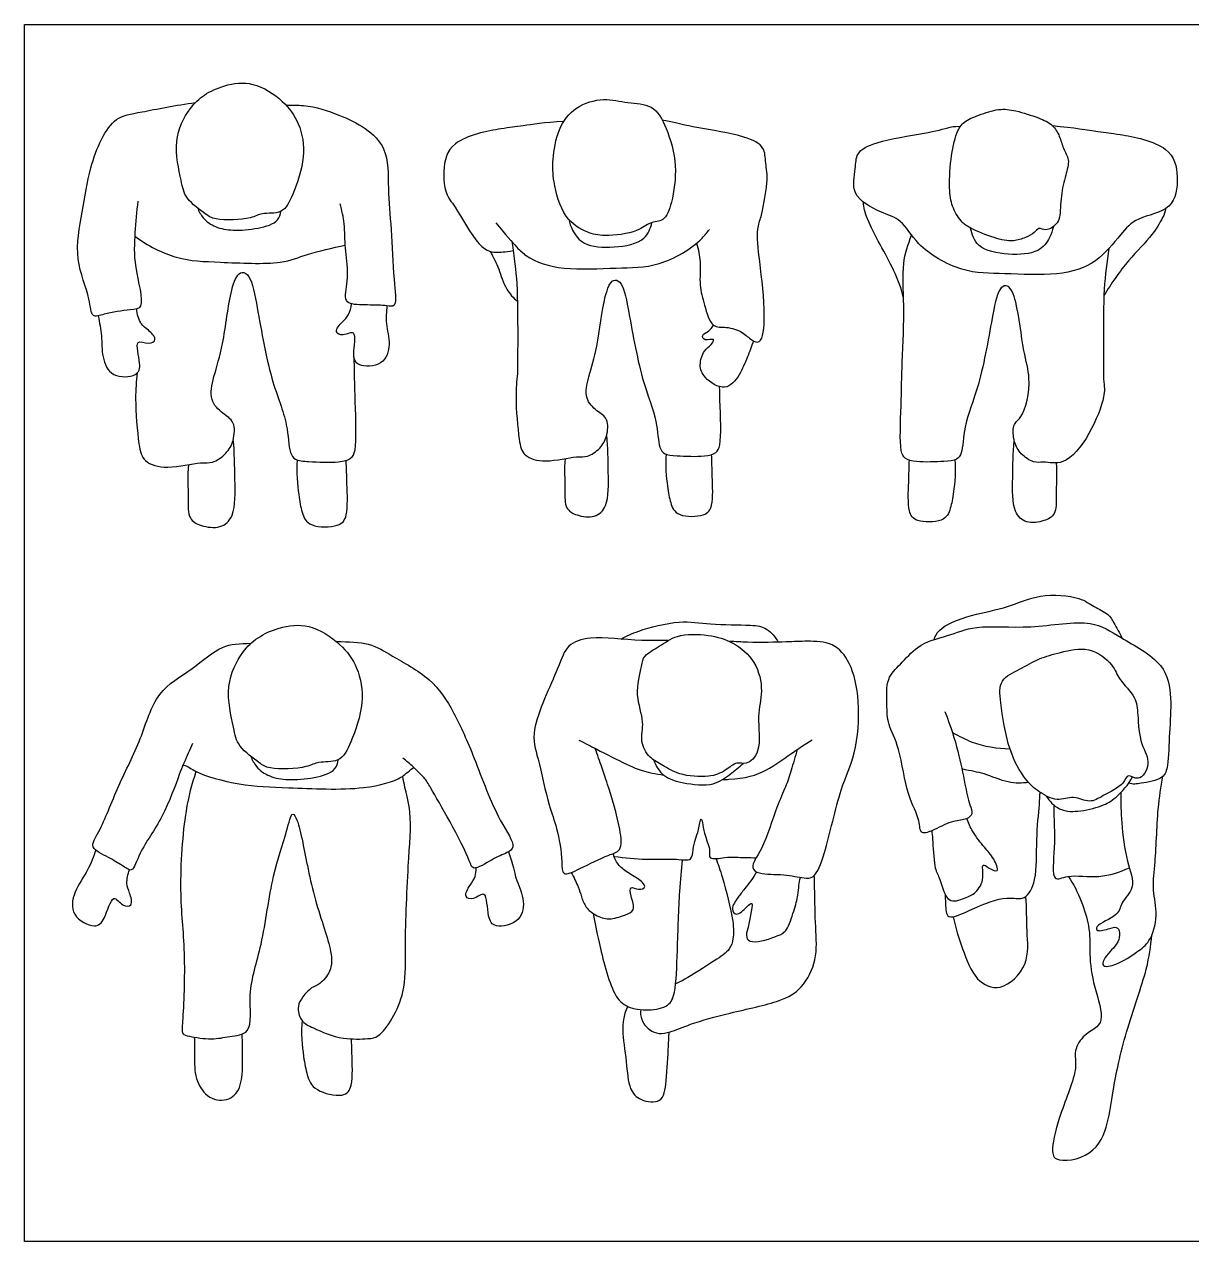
# Model space of a CAD drawing. Header units: millimetres. Extents: x 11.2 to 50.9, y -0.3 to 14.1.
# Drawn here: x 11.175 to 13.296, y 7.676 to 9.889 of the extents above; entities that cross this region are included whole.
import ezdxf

# ---------------------------------------------------------------- set-up
doc = ezdxf.new("R2010")
doc.units = ezdxf.units.MM
doc.layers.add('AG-PEOPLE', color=7, linetype='Continuous', true_color=0x66ccff)
doc.layers.add('X-VPRT', color=6, linetype='Continuous', true_color=0xff00ff)

msp = doc.modelspace()

# ---------------------------------------------------------------- linework, layer by layer
at = {"layer": 'AG-PEOPLE'}
for points, knots in [([(11.5026, 9.76), (11.4928, 9.7535), (11.4737, 9.736), (11.4434, 9.6765), (11.4607, 9.6056), (11.4663, 9.5715), (11.5055, 9.5435), (11.5216, 9.5316), (11.5881, 9.5336), (11.6058, 9.5473), (11.6458, 9.5422), (11.6651, 9.5815), (11.688, 9.647), (11.6771, 9.7092), (11.6465, 9.7505), (11.5927, 9.7863), (11.5393, 9.7793), (11.5131, 9.7669), (11.5026, 9.76)], [0, 0, 0, 0, 0.328339, 0.763961, 1.22192, 1.541806, 1.899415, 2.155152, 2.581871, 2.847085, 3.15891, 3.497755, 3.95417, 4.377581, 4.764042, 5.190582, 5.581259, 5.927259, 5.927259, 5.927259, 5.927259]), ([(11.3818, 9.5673), (11.379, 9.5483), (11.3763, 9.5083), (11.3726, 9.4512), (11.3968, 9.3714), (11.3661, 9.3702), (11.3221, 9.3633), (11.2963, 9.3534), (11.2954, 9.3947), (11.2642, 9.463), (11.2815, 9.5502), (11.2945, 9.6375), (11.3317, 9.7211), (11.3823, 9.7272), (11.4514, 9.7421), (11.4859, 9.7462)], [0, 0, 0, 0, 0.404899, 0.829805, 1.276298, 1.516647, 1.885942, 2.122553, 2.418487, 2.881882, 3.382407, 3.897515, 4.613825, 5.020942, 5.486775, 5.486775, 5.486775, 5.486775]), ([(11.6505, 9.7419), (11.6614, 9.742), (11.6979, 9.7414), (11.7568, 9.7221), (11.8389, 9.6795), (11.835, 9.5911), (11.8427, 9.5164), (11.845, 9.4316), (11.8537, 9.3728), (11.832, 9.3784), (11.8002, 9.3784), (11.7632, 9.3789), (11.7568, 9.3945), (11.7661, 9.4353), (11.757, 9.4814), (11.7583, 9.5257), (11.7523, 9.5505), (11.749, 9.5625)], [6.405822, 6.405822, 6.405822, 6.405822, 6.606092, 7.076266, 7.806153, 8.304227, 8.77662, 9.284333, 9.649979, 9.844608, 10.160206, 10.472731, 10.661147, 10.998544, 11.371438, 11.724832, 12.051545, 12.051545, 12.051545, 12.051545]), ([(12.1789, 9.7362), (12.1647, 9.7267), (12.1435, 9.699), (12.1349, 9.6424), (12.1358, 9.6031), (12.1532, 9.5355), (12.1976, 9.5092), (12.2295, 9.5024), (12.2896, 9.5096), (12.3109, 9.5302), (12.3396, 9.5294), (12.3534, 9.5676), (12.3631, 9.6323), (12.3441, 9.6985), (12.319, 9.7446), (12.2709, 9.7445), (12.2284, 9.7565), (12.1933, 9.7458), (12.1789, 9.7362)], [0, 0, 0, 0, 0.380816, 0.777567, 1.121519, 1.558973, 1.928522, 2.239486, 2.648118, 2.935873, 3.193646, 3.511234, 3.949847, 4.399097, 4.766616, 5.118537, 5.476989, 5.862419, 5.862419, 5.862419, 5.862419]), ([(12.8959, 9.5178), (12.9065, 9.5125), (12.937, 9.4992), (12.9718, 9.4928), (12.9938, 9.5006), (13.0109, 9.5085), (13.0182, 9.5208), (13.0322, 9.5114), (13.051, 9.5243), (13.0578, 9.5382), (13.0583, 9.5777), (13.0668, 9.6134), (13.0759, 9.6423), (13.0622, 9.6629), (13.0572, 9.6856), (13.0441, 9.7073), (13.0178, 9.7191), (12.9771, 9.7325), (12.9459, 9.7361), (12.9099, 9.7238), (12.8819, 9.713), (12.8675, 9.6904), (12.8576, 9.643), (12.8553, 9.5864), (12.861, 9.5549), (12.8787, 9.5274), (12.8889, 9.5213), (12.8959, 9.5178)], [0, 0, 0, 0, 1.028406, 1.946323, 2.677527, 3.342089, 3.854418, 4.407017, 5.094314, 5.695885, 6.647548, 7.606954, 8.421752, 9.156276, 9.898215, 10.64531, 11.46501, 12.471141, 13.334486, 14.27627, 15.104055, 15.862346, 16.937319, 18.1019, 18.976305, 19.81712, 20.50441, 20.50441, 20.50441, 20.50441]), ([(12.1556, 9.7122), (12.1196, 9.7102), (12.0769, 9.703), (12.0441, 9.6999), (11.9483, 9.6814), (11.9338, 9.6228), (11.9403, 9.578), (11.9599, 9.556), (12.001, 9.4785), (12.0328, 9.4729), (12.0484, 9.475), (12.0636, 9.4774)], [0.122159, 0.122159, 0.122159, 0.122159, 0.492275, 0.8445, 1.35796, 1.76268, 2.171171, 2.225233, 2.49648, 2.7933, 3.062351, 3.062351, 3.062351, 3.062351]), ([(12.3969, 9.4909), (12.4, 9.48), (12.4055, 9.4555), (12.4008, 9.4131), (12.4111, 9.3801), (12.423, 9.3355), (12.4512, 9.34), (12.4809, 9.3304), (12.4954, 9.3146), (12.5167, 9.3058), (12.523, 9.3659), (12.5116, 9.4539), (12.5052, 9.5162), (12.5153, 9.5395), (12.5217, 9.5761), (12.5247, 9.6002), (12.5251, 9.6042), (12.5262, 9.615), (12.5209, 9.6389), (12.5223, 9.6665), (12.4814, 9.6881), (12.3988, 9.6996), (12.3615, 9.7086), (12.3343, 9.7146)], [-13.804352, -13.804352, -13.804352, -13.804352, -13.517043, -13.184156, -12.845852, -12.494213, -12.223731, -11.915775, -11.653081, -11.446219, -11.061808, -10.507357, -10.078273, -9.805699, -9.398113, -9.316463, -9.316463, -9.316463, -9.051387, -8.764397, -8.416012, -7.901151, -7.522117, -7.522117, -7.522117, -7.522117]), ([(13.0434, 9.7045), (13.083, 9.7008), (13.1297, 9.6928), (13.1636, 9.6896), (13.2594, 9.6711), (13.2739, 9.6125), (13.2646, 9.5486), (13.196, 9.5394), (13.1664, 9.5062), (13.1244, 9.4519), (13.0515, 9.4301), (12.9562, 9.4366), (12.8791, 9.4352), (12.7967, 9.4838), (12.7709, 9.535), (12.7311, 9.5455), (12.6745, 9.577), (12.6869, 9.6256), (12.6854, 9.6562), (12.7263, 9.6778), (12.8091, 9.6894), (12.8498, 9.6992), (12.8624, 9.7029), (12.8767, 9.7037)], [0.080019, 0.080019, 0.080019, 0.080019, 0.492275, 0.8445, 1.35796, 1.76268, 2.17117, 2.595115, 2.960421, 3.404154, 3.876709, 4.411681, 4.899255, 5.423429, 5.823574, 6.171486, 6.586254, 6.949873, 7.236863, 7.585248, 8.100109, 8.483226, 8.562533, 8.562533, 8.562533, 8.562533]), ([(12.773, 9.3911), (12.7679, 9.4112), (12.7533, 9.451), (12.7104, 9.5207), (12.7001, 9.5561), (12.7003, 9.5652)], [-1.148424, -1.148424, -1.148424, -1.148424, -0.737861, 0, 0.287478, 0.287478, 0.287478, 0.287478]), ([(11.4901, 9.5548), (11.4925, 9.5484), (11.5009, 9.5336), (11.5224, 9.5187), (11.5556, 9.5129), (11.5988, 9.5165), (11.6363, 9.5274), (11.6408, 9.5433), (11.6414, 9.5488)], [0.09511, 0.09511, 0.09511, 0.09511, 0.297289, 0.584433, 0.895396, 1.26174, 1.600834, 1.777869, 1.777869, 1.777869, 1.777869]), ([(13.2436, 9.5374), (13.2378, 9.5267), (13.2258, 9.5043), (13.1786, 9.4592), (13.1507, 9.4179), (13.137, 9.396)], [0.189138, 0.189138, 0.189138, 0.189138, 0.50388, 0.919459, 1.377186, 1.377186, 1.377186, 1.377186]), ([(12.0319, 9.528), (12.069, 9.4835), (12.0946, 9.4588), (12.1562, 9.4404), (12.2515, 9.4469), (12.3286, 9.4455), (12.3956, 9.4851), (12.4162, 9.5106), (12.4201, 9.5157)], [3.18512, 3.18512, 3.18512, 3.18512, 3.404154, 3.876709, 4.411681, 4.899255, 5.423429, 5.560243, 5.560243, 5.560243, 5.560243]), ([(12.1645, 9.5342), (12.166, 9.5275), (12.1722, 9.5108), (12.1912, 9.485), (12.2471, 9.4811), (12.3038, 9.4926), (12.3133, 9.5178), (12.3157, 9.5282)], [0.103525, 0.103525, 0.103525, 0.103525, 0.300979, 0.605103, 1.001146, 1.404121, 1.686112, 1.686112, 1.686112, 1.686112]), ([(13.0451, 9.5209), (13.0436, 9.5141), (13.0376, 9.4975), (13.0187, 9.4719), (12.9635, 9.4681), (12.9056, 9.4798), (12.8972, 9.5069), (12.8948, 9.5183)], [0.099563, 0.099563, 0.099563, 0.099563, 0.300979, 0.605103, 1.001146, 1.404121, 1.720747, 1.720747, 1.720747, 1.720747]), ([(11.376, 9.5036), (11.3988, 9.4866), (11.4526, 9.4587), (11.5293, 9.457), (11.6416, 9.4505), (11.688, 9.4721), (11.7355, 9.4822), (11.7584, 9.4873)], [0, 0, 0, 0, 0.49262, 0.970296, 1.525877, 1.91054, 2.357805, 2.357805, 2.357805, 2.357805]), ([(12.0611, 9.4936), (12.0659, 9.4635), (12.0719, 9.4161), (12.0717, 9.3233), (12.0718, 9.2774), (12.0715, 9.2542), (12.0698, 9.2396), (12.0671, 9.2118), (12.073, 9.1352), (12.0813, 9.1027), (12.1234, 9.0902), (12.1779, 9.1052), (12.1984, 9.1006), (12.2229, 9.118), (12.2348, 9.1389), (12.2377, 9.1727), (12.215, 9.1855), (12.192, 9.2085), (12.201, 9.2511), (12.218, 9.3028), (12.2269, 9.3904), (12.2425, 9.4269), (12.2627, 9.4207), (12.2743, 9.3666), (12.2943, 9.2437), (12.3264, 9.1725), (12.3269, 9.1208), (12.3381, 9.1065), (12.3621, 9.1043), (12.4103, 9.1022), (12.4328, 9.1088), (12.4427, 9.1256), (12.4398, 9.1861), (12.4389, 9.2221), (12.4387, 9.23)], [-1.353501, -1.353501, -1.353501, -1.353501, -0.938953, -0.434749, 0, 0, 0, 0.367422, 0.849592, 1.155125, 1.500942, 1.915175, 2.163871, 2.449819, 2.726819, 3.028002, 3.298323, 3.597866, 3.942622, 4.363249, 4.892434, 5.209125, 5.400667, 5.793861, 6.423411, 6.925264, 7.304696, 7.514686, 7.780072, 8.170521, 8.426973, 8.647129, 9.145326, 9.291596, 9.291596, 9.291596, 9.291596]), ([(12.7705, 9.2747), (12.772, 9.309), (12.7754, 9.3759), (12.7689, 9.453), (12.781, 9.4888), (12.7876, 9.5054)], [9.639883, 9.639883, 9.639883, 9.639883, 10.168454, 10.622601, 11.003758, 11.003758, 11.003758, 11.003758]), ([(12.022, 9.4759), (12.0275, 9.4653), (12.0388, 9.4436), (12.0471, 9.4113), (12.064, 9.3905), (12.0713, 9.3856)], [0.0118318, 0.0118318, 0.0118318, 0.0118318, 0.3243291, 0.6540383, 0.8809472, 0.8809472, 0.8809472, 0.8809472]), ([(13.1461, 9.4813), (13.1422, 9.4567), (13.1358, 9.4082), (13.136, 9.313), (13.1359, 9.2671), (13.1362, 9.2439)], [-1.388448, -1.388448, -1.388448, -1.388448, -0.938953, -0.434749, 0, 0, 0, 0]), ([(11.3804, 9.255), (11.3787, 9.2393), (11.3757, 9.2094), (11.382, 9.1269), (11.391, 9.0918), (11.4364, 9.0784), (11.4951, 9.0946), (11.5171, 9.0896), (11.5435, 9.1084), (11.5564, 9.1308), (11.5594, 9.1673), (11.535, 9.181), (11.5102, 9.2058), (11.5199, 9.2516), (11.5382, 9.3073), (11.5478, 9.4017), (11.5646, 9.4411), (11.5863, 9.4344), (11.5988, 9.3761), (11.6204, 9.2437), (11.655, 9.1671), (11.6555, 9.1113), (11.6675, 9.096), (11.6934, 9.0936), (11.7453, 9.0913), (11.7696, 9.0984), (11.7802, 9.1165), (11.7758, 9.2079), (11.7755, 9.2596), (11.7742, 9.2882)], [0, 0, 0, 0, 0.367422, 0.849592, 1.155125, 1.500942, 1.915175, 2.163871, 2.449819, 2.726819, 3.028002, 3.298323, 3.597866, 3.942622, 4.363249, 4.892434, 5.209125, 5.400667, 5.793861, 6.423411, 6.925264, 7.304696, 7.514686, 7.780072, 8.170521, 8.426973, 8.647129, 9.145326, 9.639883, 9.639883, 9.639883, 9.639883]), ([(13.1362, 9.2439), (13.1379, 9.2293), (13.1406, 9.2015), (13.0843, 9.0799), (13.0298, 9.0949), (13.0093, 9.0903), (12.9848, 9.1077), (12.9729, 9.1286), (12.97, 9.1624), (12.9927, 9.1752), (13.0067, 9.2408), (12.9897, 9.2925), (12.9808, 9.3801), (12.9652, 9.4167), (12.945, 9.4104), (12.9334, 9.3563), (12.9134, 9.2334), (12.8813, 9.1622), (12.8808, 9.1105), (12.8696, 9.0962), (12.8456, 9.094), (12.7974, 9.0919), (12.7749, 9.0985), (12.765, 9.1153), (12.7691, 9.2001), (12.7694, 9.2482), (12.7705, 9.2747)], [0, 0, 0, 0, 0.367422, 1.500942, 1.915175, 2.163871, 2.449819, 2.726819, 3.028002, 3.298323, 3.942622, 4.363249, 4.892434, 5.209125, 5.400667, 5.793861, 6.423411, 6.925264, 7.304696, 7.514686, 7.780072, 8.170521, 8.426973, 8.647129, 9.145326, 9.639883, 9.639883, 9.639883, 9.639883]), ([(11.8343, 9.3771), (11.8332, 9.3663), (11.8313, 9.343), (11.8422, 9.3077), (11.8293, 9.267), (11.7801, 9.2652), (11.7709, 9.2875), (11.7814, 9.3376), (11.7549, 9.3206), (11.7366, 9.3293), (11.7536, 9.3492), (11.765, 9.3583), (11.7694, 9.3734), (11.7701, 9.3805)], [0.038839, 0.038839, 0.038839, 0.038839, 0.324329, 0.654038, 0.980089, 1.31306, 1.562526, 1.890179, 2.123217, 2.319335, 2.559559, 2.78492, 2.989829, 2.989829, 2.989829, 2.989829]), ([(11.3096, 9.3588), (11.312, 9.3467), (11.3168, 9.3222), (11.3155, 9.2846), (11.332, 9.2452), (11.3812, 9.2479), (11.3883, 9.2709), (11.3734, 9.3199), (11.4012, 9.3053), (11.4187, 9.3157), (11.3999, 9.334), (11.3863, 9.3429), (11.38, 9.3622), (11.3797, 9.3715)], [0, 0, 0, 0, 0.324329, 0.654038, 0.980089, 1.31306, 1.562526, 1.890179, 2.123217, 2.319335, 2.559559, 2.78492, 3.066636, 3.066636, 3.066636, 3.066636]), ([(12.5001, 9.3133), (12.4968, 9.3032), (12.4888, 9.2829), (12.4764, 9.2517), (12.4497, 9.219), (12.4095, 9.2451), (12.4007, 9.2688), (12.4091, 9.2962), (12.4229, 9.3046), (12.432, 9.3197), (12.411, 9.3115), (12.4049, 9.3252), (12.4201, 9.3297), (12.4249, 9.3379), (12.4274, 9.3421)], [0, 0, 0, 0, 0.315995, 0.645638, 0.973457, 1.322555, 1.599964, 1.883055, 2.117136, 2.289224, 2.504053, 2.671614, 2.871309, 3.083017, 3.083017, 3.083017, 3.083017]), ([(12.1578, 9.0995), (12.1563, 9.0807), (12.1583, 9.045), (12.1565, 9.0078), (12.1794, 8.9952), (12.2125, 8.9906), (12.238, 9.0134), (12.2361, 9.0772), (12.2359, 9.1194), (12.2335, 9.1416)], [0, 0, 0, 0, 0.416193, 0.736627, 0.999011, 1.308782, 1.602816, 2.033883, 2.487419, 2.487419, 2.487419, 2.487419]), ([(11.4734, 9.0884), (11.4718, 9.0682), (11.474, 9.0297), (11.4719, 8.9896), (11.4967, 8.9761), (11.5323, 8.9712), (11.5597, 8.9957), (11.5577, 9.0644), (11.5575, 9.1098), (11.5549, 9.1338)], [0, 0, 0, 0, 0.416193, 0.736627, 0.999011, 1.308782, 1.602816, 2.033883, 2.487419, 2.487419, 2.487419, 2.487419]), ([(13.0504, 9.0916), (13.0514, 9.0704), (13.0494, 9.0347), (13.0512, 8.9975), (13.0283, 8.9849), (12.9952, 8.9804), (12.9697, 9.0031), (12.9716, 9.0669), (12.9718, 9.1091), (12.9742, 9.1313)], [0, 0, 0, 0, 0.416193, 0.736627, 0.999011, 1.308782, 1.602816, 2.033883, 2.487419, 2.487419, 2.487419, 2.487419]), ([(11.6712, 9.0971), (11.6692, 9.0756), (11.6735, 9.0325), (11.679, 9.0035), (11.6898, 8.9738), (11.7492, 8.9746), (11.7643, 8.9965), (11.7611, 9.055), (11.761, 9.0819), (11.7601, 9.0962)], [0, 0, 0, 0, 0.429363, 0.765743, 1.076033, 1.38738, 1.649764, 2.049826, 2.399626, 2.399626, 2.399626, 2.399626]), ([(12.3415, 9.1075), (12.3396, 9.0876), (12.3436, 9.0476), (12.3487, 9.0206), (12.3587, 8.993), (12.4139, 8.9938), (12.428, 9.0141), (12.4249, 9.0685), (12.4248, 9.0934), (12.4241, 9.1067)], [0, 0, 0, 0, 0.429363, 0.765743, 1.076033, 1.38738, 1.649764, 2.049826, 2.399626, 2.399626, 2.399626, 2.399626]), ([(12.8662, 9.0972), (12.8681, 9.0773), (12.8641, 9.0373), (12.859, 9.0103), (12.849, 8.9828), (12.7938, 8.9835), (12.7797, 9.0038), (12.7827, 9.0582), (12.7829, 9.0831), (12.7836, 9.0964)], [0, 0, 0, 0, 0.429363, 0.765743, 1.076033, 1.38738, 1.649764, 2.049826, 2.399626, 2.399626, 2.399626, 2.399626]), ([(12.8285, 8.7703), (12.8303, 8.7763), (12.8384, 8.7946), (12.8987, 8.8172), (12.9628, 8.8276), (13.0186, 8.8549), (13.0928, 8.8497), (13.1174, 8.83), (13.146, 8.818), (13.1545, 8.8007), (13.1657, 8.7825), (13.1701, 8.7728)], [0.077385, 0.077385, 0.077385, 0.077385, 0.256977, 0.65111, 1.053973, 1.44262, 1.852218, 2.128607, 2.389302, 2.601988, 2.879575, 2.879575, 2.879575, 2.879575]), ([(11.6, 8.7737), (11.5896, 8.7669), (11.5696, 8.7485), (11.5378, 8.686), (11.556, 8.6116), (11.5618, 8.5758), (11.603, 8.5464), (11.6199, 8.5339), (11.6897, 8.536), (11.7083, 8.5504), (11.7503, 8.5451), (11.7706, 8.5863), (11.7946, 8.6551), (11.7832, 8.7204), (11.751, 8.7637), (11.6945, 8.8014), (11.6385, 8.794), (11.611, 8.781), (11.6, 8.7737)], [0, 0, 0, 0, 0.328339, 0.763961, 1.22192, 1.541806, 1.899415, 2.155152, 2.581871, 2.847085, 3.15891, 3.497755, 3.95417, 4.377581, 4.764042, 5.190582, 5.581259, 5.927259, 5.927259, 5.927259, 5.927259]), ([(12.2596, 8.7715), (12.2701, 8.777), (12.2909, 8.7874), (12.3676, 8.8074), (12.4195, 8.7966), (12.4938, 8.7981), (12.5248, 8.7929), (12.5403, 8.7751), (12.5451, 8.7658)], [0, 0, 0, 0, 0.31014, 0.760775, 1.155465, 1.597333, 1.885777, 2.17798, 2.17798, 2.17798, 2.17798]), ([(12.848, 8.6398), (12.8697, 8.5849), (12.8794, 8.5317), (12.8913, 8.4737), (12.9, 8.4541), (12.8871, 8.4422), (12.8619, 8.4422), (12.8315, 8.4259), (12.8019, 8.4134), (12.8031, 8.4458), (12.7772, 8.4881), (12.7679, 8.5727), (12.7423, 8.619), (12.7434, 8.6476), (12.7403, 8.7001), (12.7668, 8.7247), (12.804, 8.7663), (12.8484, 8.7742), (12.9059, 8.7988), (13.0035, 8.788), (13.1146, 8.8103), (13.1655, 8.7732), (13.2494, 8.7307), (13.2607, 8.6634), (13.2556, 8.6031), (13.2542, 8.5436), (13.2464, 8.5164), (13.2048, 8.5092), (13.1897, 8.5071), (13.1818, 8.5094)], [-13.010756, -13.010756, -13.010756, -13.010756, -11.950615, -11.572552, -11.361663, -11.182642, -10.939707, -10.638769, -10.401054, -10.170301, -9.817872, -9.366312, -9.00505, -8.633952, -8.293176, -8.006129, -7.701324, -7.23411, -6.853741, -6.365288, -5.852155, -5.466166, -5.004483, -4.616355, -4.225506, -3.847804, -3.604819, -3.297204, -3.076025, -3.076025, -3.076025, -3.076025]), ([(11.4568, 8.5253), (11.4501, 8.5063), (11.4264, 8.4415), (11.3858, 8.3899), (11.3728, 8.3472), (11.3613, 8.3549), (11.3513, 8.3605), (11.3297, 8.3752), (11.2908, 8.3916), (11.3154, 8.4249), (11.3456, 8.5072), (11.3887, 8.5872), (11.4123, 8.6772), (11.4806, 8.715), (11.5336, 8.7625), (11.5663, 8.7635), (11.5872, 8.7638)], [0, 0, 0, 0, 0.425599, 0.888261, 1.192705, 1.342171, 1.518304, 1.792314, 2.095159, 2.380372, 2.872043, 3.380911, 3.868347, 4.32072, 4.747347, 5.124413, 5.124413, 5.124413, 5.124413]), ([(11.7424, 8.7667), (11.7647, 8.7669), (11.8073, 8.7651), (11.8434, 8.7393), (11.9163, 8.702), (11.9578, 8.6371), (11.994, 8.5552), (12.0328, 8.4464), (12.0714, 8.3946), (12.0511, 8.3818), (12.0263, 8.3728), (11.9899, 8.3482), (11.9839, 8.3726), (11.9491, 8.4406), (11.9164, 8.4962), (11.9056, 8.515), (11.9018, 8.5191)], [6.263988, 6.263988, 6.263988, 6.263988, 6.590827, 6.957133, 7.418201, 7.8693, 8.366839, 8.941449, 9.321843, 9.526423, 9.811479, 10.124078, 10.330814, 10.793464, 11.233681, 11.44452, 11.44452, 11.44452, 11.44452]), ([(12.3455, 8.7688), (12.3295, 8.7685), (12.2802, 8.7681), (12.2072, 8.7785), (12.1596, 8.7617), (12.1459, 8.7169), (12.092, 8.6054), (12.1095, 8.5565), (12.1275, 8.4678), (12.1438, 8.4303), (12.1536, 8.3704), (12.1511, 8.3385), (12.1877, 8.3553), (12.2342, 8.3793), (12.2621, 8.3857), (12.259, 8.4289), (12.2356, 8.5075), (12.225, 8.5371), (12.2168, 8.5613), (12.2128, 8.5726)], [7.370009, 7.370009, 7.370009, 7.370009, 7.614741, 8.116527, 8.45394, 8.80525, 9.371679, 9.755504, 10.237399, 10.585984, 10.992408, 11.235123, 11.519814, 11.913298, 12.16242, 12.479653, 12.956575, 13.25684, 13.569113, 13.569113, 13.569113, 13.569113]), ([(12.2965, 8.7218), (12.2937, 8.7087), (12.2837, 8.6688), (12.3037, 8.6219), (12.2929, 8.5855), (12.3104, 8.5546), (12.3362, 8.5422), (12.3649, 8.5232), (12.419, 8.5192), (12.4485, 8.5305), (12.4692, 8.55), (12.4884, 8.5413), (12.5166, 8.5683), (12.5051, 8.6324), (12.5189, 8.6756), (12.5063, 8.732), (12.4639, 8.7673), (12.4193, 8.7801), (12.3606, 8.7815), (12.3312, 8.7583), (12.3001, 8.7423), (12.2982, 8.7299), (12.2965, 8.7218)], [0, 0, 0, 0, 0.376103, 0.745381, 1.05538, 1.348504, 1.622084, 1.927721, 2.304965, 2.600392, 2.860625, 3.074491, 3.362717, 3.774172, 4.128812, 4.509547, 4.885486, 5.242959, 5.631555, 5.951448, 6.243737, 6.475115, 6.475115, 6.475115, 6.475115]), ([(12.5796, 8.5707), (12.5762, 8.558), (12.5686, 8.533), (12.5589, 8.5019), (12.5408, 8.4656), (12.5199, 8.392), (12.492, 8.3566), (12.5124, 8.3427), (12.5553, 8.3452), (12.591, 8.3364), (12.6126, 8.3368), (12.6331, 8.387), (12.6563, 8.5002), (12.6878, 8.5609), (12.6948, 8.6577), (12.6792, 8.7268), (12.6469, 8.7665), (12.597, 8.7679), (12.559, 8.766), (12.5043, 8.7646), (12.4676, 8.7666), (12.4565, 8.7672)], [0, 0, 0, 0, 0.326374, 0.618501, 0.951233, 1.416669, 1.736562, 1.944739, 2.290097, 2.609116, 2.820933, 3.181829, 3.746442, 4.186711, 4.690559, 5.129501, 5.481772, 5.832962, 6.157374, 6.593933, 6.778054, 6.778054, 6.778054, 6.778054]), ([(12.9526, 8.6951), (12.9464, 8.6856), (12.9492, 8.6532), (12.9617, 8.5708), (12.9921, 8.5166), (13.0172, 8.4941), (13.0516, 8.4745), (13.0816, 8.4885), (13.1114, 8.4718), (13.1353, 8.4877), (13.1735, 8.5051), (13.1794, 8.5294), (13.2013, 8.5098), (13.225, 8.547), (13.2019, 8.5798), (13.1985, 8.6332), (13.1966, 8.6666), (13.1632, 8.6971), (13.1547, 8.7262), (13.11, 8.7602), (13.0583, 8.7473), (13.0192, 8.737), (12.985, 8.7166), (12.9586, 8.7045), (12.9526, 8.6951)], [0, 0, 0, 0, 0.308427, 0.76332, 1.146908, 1.430739, 1.724827, 1.994937, 2.260168, 2.516523, 2.834897, 3.036381, 3.244107, 3.517999, 3.822981, 4.178763, 4.460979, 4.776246, 5.047527, 5.394301, 5.745302, 6.057674, 6.36993, 6.671814, 6.671814, 6.671814, 6.671814]), ([(12.183, 8.588), (12.1938, 8.5824), (12.2149, 8.5714), (12.2723, 8.5423), (12.2988, 8.5308), (12.3297, 8.5253), (12.3376, 8.5241)], [0, 0, 0, 0, 0.315526, 0.72005, 1.086172, 1.197894, 1.197894, 1.197894, 1.197894]), ([(12.4442, 8.5163), (12.4481, 8.5163), (12.4831, 8.5175), (12.5228, 8.529), (12.5676, 8.5634), (12.5939, 8.58), (12.6068, 8.5886)], [1.648854, 1.648854, 1.648854, 1.648854, 1.702073, 2.138037, 2.517768, 2.873342, 2.873342, 2.873342, 2.873342]), ([(12.9665, 8.5712), (12.9433, 8.5722), (12.9065, 8.5774), (12.8743, 8.5945), (12.8626, 8.6011)], [0, 0, 0, 0, 0.4095639, 0.6394537, 0.6394537, 0.6394537, 0.6394537]), ([(11.4808, 8.5814), (11.4782, 8.5756), (11.473, 8.5641), (11.462, 8.5383), (11.4568, 8.5253)], [-0.5645862, -0.5645862, -0.5645862, -0.5645862, -0.3376638, 0, 0, 0, 0]), ([(11.4639, 8.5425), (11.4739, 8.5401), (11.4858, 8.5271), (11.5711, 8.504), (11.6544, 8.5016), (11.7891, 8.495), (11.861, 8.5167), (11.8703, 8.5291), (11.8828, 8.5383)], [0, 0, 0, 0, 0.26495, 0.736712, 1.232942, 1.839726, 2.285966, 2.54175, 2.54175, 2.54175, 2.54175]), ([(11.5869, 8.5583), (11.5894, 8.5516), (11.5981, 8.5361), (11.6208, 8.5204), (11.6556, 8.5143), (11.701, 8.5181), (11.7403, 8.5295), (11.7451, 8.5462), (11.7457, 8.552)], [0.09511, 0.09511, 0.09511, 0.09511, 0.297289, 0.584433, 0.895396, 1.26174, 1.600834, 1.777869, 1.777869, 1.777869, 1.777869]), ([(11.9018, 8.5191), (11.8957, 8.5259), (11.8827, 8.5389), (11.8696, 8.5499), (11.8629, 8.5552)], [11.4445196, 11.4445196, 11.4445196, 11.4445196, 11.717488, 11.9812078, 11.9812078, 11.9812078, 11.9812078]), ([(12.3189, 8.5516), (12.3227, 8.5412), (12.3357, 8.52), (12.3724, 8.509), (12.4282, 8.5027), (12.4576, 8.5262), (12.4742, 8.5385), (12.4815, 8.5455)], [0, 0, 0, 0, 0.300479, 0.620673, 1.003733, 1.31499, 1.602582, 1.602582, 1.602582, 1.602582]), ([(11.4872, 8.5308), (11.4792, 8.5061), (11.4658, 8.4597), (11.4549, 8.3105), (11.469, 8.2086), (11.4642, 8.082), (11.4602, 8.0531), (11.4766, 8.049), (11.517, 8.0424), (11.5468, 8.0499), (11.5928, 8.0528), (11.579, 8.1322), (11.6098, 8.2158), (11.6237, 8.3409), (11.6511, 8.4139), (11.6612, 8.4619), (11.6731, 8.439), (11.6824, 8.3987), (11.7008, 8.2969), (11.7351, 8.2073), (11.7341, 8.1684), (11.7134, 8.1439), (11.6968, 8.139), (11.6808, 8.1218), (11.6706, 8.1041), (11.6766, 8.0758), (11.7056, 8.0627), (11.7477, 8.0429), (11.8007, 8.0451), (11.8254, 8.0479), (11.8701, 8.1212), (11.8663, 8.2033), (11.8717, 8.3575), (11.8805, 8.4521), (11.8669, 8.501), (11.8644, 8.5138), (11.863, 8.5224)], [0.003945, 0.003945, 0.003945, 0.003945, 0.444623, 1.06818, 1.628072, 2.206183, 2.454132, 2.64143, 2.971702, 3.274055, 3.575471, 3.994726, 4.500927, 5.08468, 5.56516, 5.862614, 6.050495, 6.389012, 6.927889, 7.441621, 7.753297, 8.031022, 8.246095, 8.492224, 8.724853, 8.986099, 9.271391, 9.773417, 10.140706, 10.421349, 11.134355, 11.617422, 12.270159, 12.785855, 13.138744, 13.360536, 13.360536, 13.360536, 13.360536]), ([(13.0002, 8.5106), (12.9879, 8.5094), (12.963, 8.5084), (12.9189, 8.5284), (12.8964, 8.5314), (12.8789, 8.5355)], [0, 0, 0, 0, 0.3098048, 0.6571285, 0.9649128, 0.9649128, 0.9649128, 0.9649128]), ([(13.0323, 8.4861), (13.0379, 8.4767), (13.0548, 8.4591), (13.0896, 8.4567), (13.1334, 8.4671), (13.16, 8.4824), (13.1816, 8.507), (13.1889, 8.5209)], [0, 0, 0, 0, 0.281903, 0.566871, 0.891899, 1.165543, 1.503099, 1.503099, 1.503099, 1.503099]), ([(13.1679, 8.4926), (13.1673, 8.4742), (13.1683, 8.4377), (13.1769, 8.3691), (13.1967, 8.3199), (13.1666, 8.2931), (13.1653, 8.2676), (13.1212, 8.2529), (13.1246, 8.2382), (13.1475, 8.2462), (13.1637, 8.2497), (13.1665, 8.2322), (13.1615, 8.2155), (13.1357, 8.1921), (13.1328, 8.1739), (13.1625, 8.1796), (13.1975, 8.2029), (13.2219, 8.221), (13.2368, 8.2695), (13.2239, 8.3165), (13.2311, 8.3601), (13.2339, 8.4643), (13.2408, 8.5022), (13.2442, 8.5222)], [0, 0, 0, 0, 0.364653, 0.776468, 1.117335, 1.40091, 1.641469, 1.953718, 2.081727, 2.312309, 2.497768, 2.67556, 2.883958, 3.175025, 3.340061, 3.574902, 3.901, 4.169537, 4.506414, 4.841592, 5.171686, 5.666804, 6.049618, 6.049618, 6.049618, 6.049618]), ([(12.8483, 8.3076), (12.8486, 8.302), (12.8495, 8.2832), (12.8499, 8.2575), (12.9007, 8.2828), (12.9579, 8.3062), (12.995, 8.2943), (13.0167, 8.337), (13.0129, 8.4048), (13.0201, 8.4694), (13.0207, 8.4853), (13.0211, 8.4928)], [1.280349, 1.280349, 1.280349, 1.280349, 1.37588, 1.622985, 1.949671, 2.347876, 2.623228, 2.924326, 3.341652, 3.734102, 3.967374, 3.967374, 3.967374, 3.967374]), ([(13.0458, 8.47), (13.0458, 8.4439), (13.05, 8.3992), (13.0396, 8.3265), (13.0744, 8.3452), (13.1294, 8.3348), (13.1657, 8.3483), (13.1833, 8.356)], [0, 0, 0, 0, 0.43384, 0.79621, 1.032673, 1.400803, 1.773778, 1.773778, 1.773778, 1.773778]), ([(12.2469, 8.3765), (12.2663, 8.3739), (12.3043, 8.3694), (12.3575, 8.3734), (12.3892, 8.3668), (12.3898, 8.3895), (12.395, 8.4083), (12.4001, 8.4226), (12.405, 8.4517), (12.4086, 8.4313), (12.4118, 8.4133), (12.4229, 8.388), (12.4169, 8.3692), (12.45, 8.3754), (12.4677, 8.3748), (12.4929, 8.3745), (12.5051, 8.3737)], [0, 0, 0, 0, 0.398938, 0.786102, 1.047069, 1.262501, 1.493285, 1.71633, 1.946268, 2.115724, 2.356929, 2.630613, 2.815736, 3.079717, 3.317919, 3.633119, 3.633119, 3.633119, 3.633119]), ([(12.824, 8.423), (12.8246, 8.4185), (12.8262, 8.4054), (12.8281, 8.3537), (12.8364, 8.3428), (12.8427, 8.3216), (12.8537, 8.289), (12.8847, 8.3009), (12.9052, 8.3091), (12.9211, 8.3355), (12.9131, 8.3668), (12.9283, 8.3545), (12.9489, 8.3451), (12.9364, 8.375), (12.92, 8.3921), (12.8976, 8.421), (12.891, 8.437), (12.8881, 8.4452)], [0.040854, 0.040854, 0.040854, 0.040854, 0.209737, 0.557725, 0.845074, 0.989439, 1.221047, 1.485608, 1.719464, 1.988297, 2.219608, 2.393032, 2.583126, 2.809489, 3.067153, 3.358583, 3.609388, 3.609388, 3.609388, 3.609388]), ([(11.3053, 8.3879), (11.3011, 8.3761), (11.2923, 8.3519), (11.2641, 8.3124), (11.2579, 8.2679), (11.3037, 8.244), (11.3225, 8.261), (11.3353, 8.3131), (11.3526, 8.2851), (11.3739, 8.2851), (11.3668, 8.3116), (11.3598, 8.326), (11.3632, 8.3441), (11.3666, 8.352)], [0.011815, 0.011815, 0.011815, 0.011815, 0.324329, 0.654038, 0.980089, 1.31306, 1.562526, 1.890179, 2.123217, 2.319335, 2.559559, 2.78492, 3.021418, 3.021418, 3.021418, 3.021418]), ([(12.0551, 8.3847), (12.064, 8.3596), (12.0668, 8.3353), (12.0853, 8.3012), (12.0803, 8.2565), (12.0301, 8.2446), (12.0161, 8.2657), (12.0165, 8.3194), (11.9928, 8.2965), (11.9722, 8.3018), (11.9856, 8.3258), (11.9947, 8.3365), (11.9965, 8.3501), (11.9964, 8.3558)], [0.038839, 0.038839, 0.038839, 0.038839, 0.324329, 0.654038, 0.980089, 1.31306, 1.562526, 1.890179, 2.123217, 2.319335, 2.559559, 2.78492, 2.938957, 2.938957, 2.938957, 2.938957]), ([(12.169, 8.3472), (12.1737, 8.3388), (12.182, 8.3215), (12.1875, 8.3034), (12.195, 8.283), (12.2128, 8.2691), (12.238, 8.2596), (12.2646, 8.2696), (12.2872, 8.2773), (12.2773, 8.3029), (12.2746, 8.3245), (12.2912, 8.3139), (12.3087, 8.3213), (12.288, 8.3383), (12.2664, 8.3494), (12.2504, 8.3654), (12.2467, 8.3764), (12.2456, 8.3818)], [0, 0, 0, 0, 0.279404, 0.508174, 0.744406, 0.988559, 1.252287, 1.530811, 1.75676, 2.016403, 2.218277, 2.412653, 2.593217, 2.824154, 3.094913, 3.336808, 3.548673, 3.548673, 3.548673, 3.548673]), ([(12.2092, 8.2727), (12.212, 8.2551), (12.2185, 8.2229), (12.2425, 8.1249), (12.2701, 8.1011), (12.309, 8.0955), (12.3474, 8.1026), (12.3597, 8.1317), (12.3618, 8.2079), (12.3657, 8.3124), (12.3694, 8.3511), (12.3713, 8.3703)], [0, 0, 0, 0, 0.380962, 0.89444, 1.19725, 1.517453, 1.828491, 2.095443, 2.551513, 3.089323, 3.485564, 3.485564, 3.485564, 3.485564]), ([(12.4321, 8.3725), (12.4364, 8.361), (12.4442, 8.3393), (12.4649, 8.2596), (12.4641, 8.2283), (12.4578, 8.2056), (12.4291, 8.1865), (12.3758, 8.1524), (12.3644, 8.1475), (12.3587, 8.1448)], [0, 0, 0, 0, 0.315815, 0.78439, 1.078422, 1.310618, 1.61866, 2.031342, 2.25756, 2.25756, 2.25756, 2.25756]), ([(12.2956, 8.0982), (12.2948, 8.0921), (12.295, 8.0792), (12.3102, 8.0601), (12.3288, 8.0532), (12.3503, 8.057), (12.3883, 8.0735), (12.4575, 8.0928), (12.547, 8.1111), (12.5895, 8.1349), (12.6177, 8.1895), (12.6125, 8.2467), (12.6115, 8.3132), (12.611, 8.3327), (12.6108, 8.3423)], [0, 0, 0, 0, 0.222691, 0.472682, 0.697297, 0.931477, 1.259851, 1.710274, 2.208876, 2.565954, 2.954251, 3.356519, 3.776836, 4.055993, 4.055993, 4.055993, 4.055993]), ([(12.5056, 8.3484), (12.5003, 8.3376), (12.4832, 8.3168), (12.4732, 8.3033), (12.4578, 8.2819), (12.469, 8.266), (12.4874, 8.284), (12.5004, 8.2964), (12.494, 8.2672), (12.4903, 8.2468), (12.4853, 8.2292), (12.4983, 8.2162), (12.5459, 8.232), (12.5621, 8.2414), (12.5738, 8.2775), (12.5817, 8.3051), (12.5824, 8.3235), (12.5844, 8.3335), (12.5854, 8.3384)], [0.035849, 0.035849, 0.035849, 0.035849, 0.322996, 0.551926, 0.80613, 0.981838, 1.234921, 1.403534, 1.642578, 1.901126, 2.109703, 2.299618, 2.657672, 2.888143, 3.199597, 3.484408, 3.703945, 3.90481, 3.90481, 3.90481, 3.90481]), ([(13.0724, 8.34), (13.0905, 8.3134), (13.1135, 8.2515), (13.1099, 8.2052), (13.1152, 8.1485), (13.1374, 8.0868), (13.1255, 8.0652), (13.1007, 8.0535), (13.0805, 8.0227), (13.0916, 7.9897), (13.0558, 7.9082), (13.0417, 7.8499), (13.0455, 7.8182), (13.1214, 7.8296), (13.1459, 7.8931), (13.1528, 7.9523), (13.1751, 8.0578), (13.217, 8.17), (13.2218, 8.2129), (13.2242, 8.2337)], [0, 0, 0, 0, 0.481854, 0.814753, 1.187963, 1.578347, 1.799765, 2.052847, 2.333499, 2.61017, 3.071431, 3.459486, 3.684637, 4.066107, 4.456227, 4.8352, 5.347896, 5.885908, 6.275101, 6.275101, 6.275101, 6.275101]), ([(12.863, 8.2669), (12.867, 8.2471), (12.8797, 8.2097), (12.9007, 8.1505), (12.9509, 8.1277), (13.0035, 8.1797), (12.9957, 8.2416), (12.9969, 8.283), (12.995, 8.3037)], [0, 0, 0, 0, 0.382328, 0.764926, 1.090066, 1.473363, 1.855271, 2.243072, 2.243072, 2.243072, 2.243072]), ([(12.2722, 8.1036), (12.2665, 8.0962), (12.2642, 8.079), (12.2609, 8.0593), (12.2701, 8.003), (12.2727, 7.9543), (12.2937, 7.9317), (12.3364, 7.9264), (12.3426, 7.9699), (12.3457, 8.0312), (12.3465, 8.0485), (12.3469, 8.0571)], [0, 0, 0, 0, 0.259594, 0.492287, 0.883042, 1.248913, 1.525326, 1.823784, 2.140958, 2.553762, 2.81897, 2.81897, 2.81897, 2.81897]), ([(11.68, 8.0792), (11.6778, 8.0566), (11.6824, 8.0114), (11.6882, 7.9809), (11.6994, 7.9498), (11.7576, 7.9372), (11.7735, 7.9601), (11.7706, 8.0118), (11.7701, 8.0368), (11.7699, 8.0446)], [0, 0, 0, 0, 0.429363, 0.765743, 1.076033, 1.38738, 1.649764, 2.049826, 2.237993, 2.237993, 2.237993, 2.237993]), ([(11.4842, 8.0479), (11.4844, 8.0367), (11.4852, 8.0092), (11.4835, 7.9756), (11.5074, 7.9352), (11.5447, 7.93), (11.5736, 7.9558), (11.5719, 8.0104), (11.5715, 8.0442), (11.5713, 8.0536)], [0.200923, 0.200923, 0.200923, 0.200923, 0.416193, 0.736627, 0.999011, 1.308782, 1.602816, 2.033883, 2.202628, 2.202628, 2.202628, 2.202628])]:
    msp.add_open_spline(points, degree=3, knots=knots, dxfattribs=at)
msp.add_open_spline([(13.2491, 9.5538), (13.2482, 9.5482), (13.2466, 9.5423), (13.2436, 9.5374)], degree=3, dxfattribs=at)
at = {"layer": 'X-VPRT'}
msp.add_lwpolyline([(11.1754, 7.6764), (11.1754, 9.8885), (14.8623, 9.8885), (14.8623, 7.6764)], close=True, dxfattribs=at)

doc.saveas('drawing.dxf')
